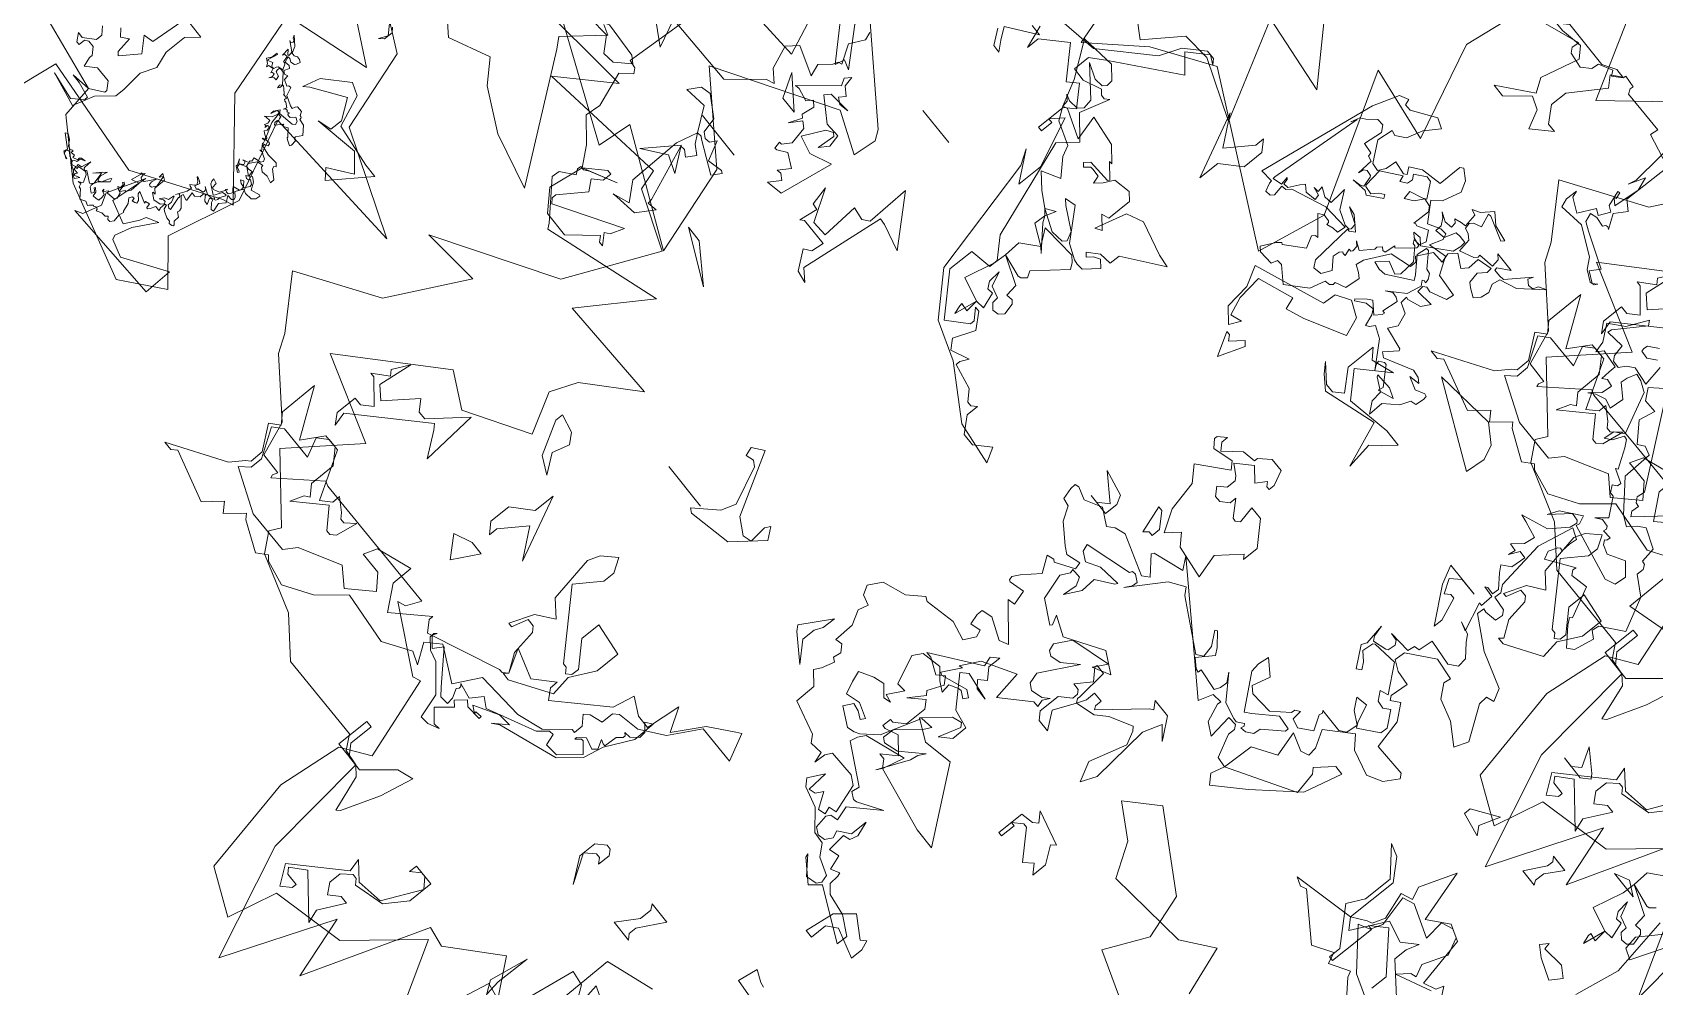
# Model space of a CAD drawing. Header units: metres. Extents: x -71 to 881, y -503 to 661.
# Drawn here: x 139.96 to 147.06, y -253.75 to -249.57 of the extents above; entities that cross this region are included whole.
import ezdxf

# ---------------------------------------------------------------- set-up
doc = ezdxf.new("R2010")
doc.units = ezdxf.units.M
doc.layers.add('ARBRE', color=100, linetype='Continuous', lineweight=13, true_color=0x00ff3f)

# ---------------------------------------------------------------- blocks, each defined once
blk = doc.blocks.new('WMF2', base_point=(0, 0.01))
at = {"color": 251, "lineweight": 0, "true_color": 0x636466}
for points in [[(92.4, -197.64), (98.49, -189.57), (98.99, -190.16), (98.92, -191.16), (99.46, -191.2), (99.98, -191.79), (99.88, -192.88), (107.36, -202.17)], [(111.91, -204.61), (112.96, -203.7), (114.06, -203.79), (114.16, -204.2), (114.12, -204.74), (112.93, -205.76)], [(124.97, -219.82), (134.84, -221.76), (134.73, -222.86), (140.59, -222.8), (140.98, -223.38), (140.96, -223.82), (142.59, -223.95), (142.62, -223.52), (143.7, -222.51), (144.2, -223.11), (145.93, -222.16), (146.02, -221.17), (147.09, -220.14), (149.19, -220.32), (149.69, -220.93), (149.6, -221.91), (157.24, -218.9), (158.3, -210.64), (152.62, -198.66), (162.76, -199.86), (152.65, -183.05), (154.26, -173.69), (175.85, -184.22), (183.13, -179.1), (188.97, -172.64), (192.5, -184.13)], [(217.5, -158.38), (210.72, -142.97), (221.5, -142.28)], [(222.26, -138.6), (222.84, -126.51), (221.75, -126.41), (221.24, -125.83), (222.46, -124.38), (220.76, -119.93), (220.93, -117.85), (217.92, -115.52), (216.01, -113.25), (211.75, -115.52), (215.09, -113.71), (215.69, -113.21), (216.23, -113.25), (216.29, -112.71), (215.78, -112.1), (217.44, -110.7), (217.53, -109.6), (213.13, -105.6), (212.64, -105.02), (197.13, -110.25), (202.88, -101.16), (188.84, -101.73), (195.03, -95.86), (196.4, -92.3), (193.55, -87.25), (201.48, -82.18), (206.17, -84.52), (217.5, -73.62), (205.76, -70.03), (212.07, -61.12), (204.08, -54.99), (204.77, -53.52), (202.84, -51.25), (195.1, -48.95), (190.12, -45.33), (178.29, -45.44), (176.89, -43.78), (174.7, -43.59), (173.01, -29.2), (166.39, -14.78), (160.89, -29.58), (158.19, -21.39), (152.68, -38.14), (149.95, -37.75), (143.85, -43.43), (139.57, -38.33)], [(81.55, -38.39), (70.38, -36.78), (69.61, -32.48), (62.22, -27.79), (49.27, -24.43), (44.16, -28.75), (49.49, -33.04), (47.38, -42.86), (52.22, -53.02), (31.88, -54.47), (45.91, -59.56), (49.4, -70.11), (59.14, -74.81)], [(40.14, -89.34), (24.4, -82.93), (24.01, -87.6), (8.81, -80.93), (12.69, -92.64), (23.58, -100.08), (8.83, -109.56), (3.27, -107.44), (3.01, -110.61), (3.9, -111.79), (16.57, -120.44)], [(177.29, -203.7), (165.65, -192.21), (176.34, -193.26), (169.52, -180.97), (177.55, -183.87), (181.35, -183.49), (184.59, -178.67), (192.69, -183.49)], [(192.69, -188.7), (207.51, -193.95), (205.44, -181.84), (216.23, -183.49), (218.11, -173.58)], [(220.92, -170.8), (219.49, -162.84), (220.49, -156.77)], [(237.13, -121.84), (221.43, -123.58), (227.53, -117.47), (210.08, -120.09), (209.21, -117.47), (201.41, -114.58), (204.04, -108.47), (206.64, -102.36), (221.47, -92.77), (213.62, -93.64), (218.84, -83.17), (228.67, -76.4), (223.08, -70.7), (221.59, -68.47), (214.46, -63.39), (212.7, -59.01), (209.83, -58.98), (210.04, -58.28), (209.88, -57.88), (205.22, -63.07), (204.55, -62.86), (196.2, -62.98), (185.71, -63.11), (186.56, -61.11), (187.58, -60.7), (178.92, -56.25), (177.9, -56.66), (174.32, -45.95), (177.81, -43.34), (178.67, -34.61), (175.87, -21.54), (169.72, -18.91), (168.26, -25.61), (158.55, -28.14), (151.66, -37.02), (141.23, -19.49), (142.97, -34.33)], [(135.13, -42.17), (135.3, -53.01), (129.01, -55.27)], [(96.74, -32.59), (81.64, -23.67), (81.04, -17.76), (78.09, -18.94), (77.45, -20.28), (75.41, -35.48), (59.11, -34.32), (48.77, -41.31), (47.36, -41.88), (58.37, -50.92), (61.87, -62.25), (50.47, -66), (62.16, -71.92)], [(52.54, -80.39), (46.99, -76.49), (41.75, -79.1), (39.13, -76.49), (33.51, -73.76), (26.05, -72.12), (37.25, -86.3), (38.33, -87.51), (34.61, -92.45), (35.99, -92.94)], [(34.69, -99.75), (29.28, -96.73), (30.97, -100.19), (21.09, -100.49), (17.67, -104.7), (16.66, -105.12), (18.28, -106.23), (19.48, -109.18), (18.41, -110.67), (14.49, -109.41), (15.1, -110.95), (13.93, -112.47), (13.73, -113.15), (13.23, -113.37), (14.72, -115.61), (13.76, -117.64), (14.16, -118.66)], [(80.62, -185.19), (89.7, -182.43), (90.01, -206.45)], [(131.8, -232.03), (142.53, -219.05), (147.98, -228.38)], [(57.77, -28.84), (58.63, -30.3), (56.93, -35.37), (57.37, -30.33), (54.22, -29.5), (53.25, -31.47), (53.04, -32.3), (51.55, -33.16), (53.17, -30.11), (53.78, -27.79), (53.47, -27.25), (51.12, -26.63), (45.81, -30.31), (45.66, -26.44), (59.37, -25.77), (58.42, -26.33), (57.77, -28.84), (57.77, -28.84)], [(169.87, -28.84), (169.25, -28.23), (167.56, -28.23), (167.56, -27.6), (168.66, -26.5), (170.48, -28.84), (164.64, -34.67), (165.12, -36.39), (162.8, -34.67), (159.28, -35.28), (156.97, -40.52), (158.19, -41.62), (158.8, -41.62), (159.88, -40.52), (159.88, -41.62), (156.97, -41.62), (156.97, -38.21), (158.8, -35.28), (162.8, -34.07), (163.41, -34.67), (164.03, -34.67), (165.12, -33.45), (165.12, -31.75), (164.03, -30.53), (162.8, -31.75), (161.71, -31.75), (163.41, -28.23), (162.8, -26.5), (168.04, -30.53), (169.87, -28.84), (169.87, -28.84)], [(57.77, -59.77), (57.34, -59.74), (56.99, -59.99), (56.55, -59.99), (56.22, -59.81), (56.35, -59.33), (56.48, -59.08), (57.01, -58.91), (57.45, -59.12), (57.71, -59.07), (57.42, -58.35), (56.8, -58.47), (56.47, -58.28), (56.73, -57.56), (56.31, -57.33), (55.87, -57.53), (55.75, -56.92), (54.93, -56.6), (54.8, -56.85), (54.47, -56.9), (54, -55.88), (52.71, -55.43), (52.29, -55.4), (52.19, -55.8), (52.04, -56.06), (51.25, -56.07), (50.96, -55.61), (50.83, -55.62), (50.67, -55.53), (50.58, -55.28), (49.76, -55.18), (48.77, -54.33), (49.22, -53.47), (49.17, -53.21), (48.84, -53.17), (48.7, -52.42), (48.83, -52.17), (49.57, -52.45), (49.82, -52.58), (49.78, -52.67), (50.67, -53.46), (51.2, -53.08), (51.37, -53.18), (51.41, -53.31), (52.03, -52.33), (52.28, -52.54), (52.29, -52.9), (52.25, -52.99), (52.13, -53.02), (52.29, -53.33), (52.38, -53.6), (52.8, -53.6), (52.54, -52.26), (51.6, -50.66), (51.34, -50.52), (51.27, -50.28), (50.74, -50.44), (50.57, -50.33), (50.48, -50.06), (50.84, -49.82), (50.98, -49.78), (50.89, -49.52), (49.55, -49.37), (48.16, -49.5), (47.78, -49.18), (48, -48.98), (47.85, -48.67), (46.68, -47.94), (46.65, -47.37), (47.56, -47.53), (48.39, -47.43), (48.9, -47.71), (48.98, -47.97), (49.76, -47.72), (50.3, -46.68), (50.19, -46.3), (49.75, -46.27), (49.22, -46.45), (49.02, -45.79), (48.86, -45.72), (48.68, -46.06), (48.07, -45.73), (47.44, -44.86), (46.32, -45.35), (46.14, -45.25), (46.23, -44.64), (46.6, -44.17), (47.56, -44.03), (48.1, -44.22), (48.58, -43.15), (48.01, -42.73), (47.85, -42.43), (48.07, -42.2), (48.76, -42.13), (48.17, -41.4), (48.71, -40.58), (48.32, -39.48), (48.7, -39.37), (49.37, -39.95), (49.47, -40.2), (49.63, -40.29), (49.94, -40.13), (49.49, -39.35), (50.01, -39.4), (50.51, -39.88), (50.54, -40.02), (50.86, -39.85), (50.83, -39.28), (51.31, -38.78), (51.84, -38.83), (51.55, -37.7), (51.59, -37.62), (52.39, -37.81), (52.44, -37.5), (51.18, -36.52), (51.08, -36.13), (51.12, -35.83), (50.51, -35.51), (50.45, -34.8), (50.07, -34.49), (50.03, -34.34), (50.2, -34.23), (50.61, -34.11), (50.82, -34.33), (51.37, -34.3), (52.2, -34.62), (52.47, -34.77), (52.63, -35.28), (52.87, -35.21), (52.86, -34.42), (52.76, -34.37), (52.7, -34.11), (53.34, -34.14), (53.62, -33.41), (53.77, -33.15), (53.9, -33.1), (53.97, -33.15), (54.13, -33.69), (54.66, -33.51), (54.57, -33.25), (56.09, -33.72), (56.03, -33.37), (55.31, -32.87), (55.2, -32.49), (55.39, -32.36), (55.77, -32.24), (55.88, -32.62), (56.15, -32.56), (56.36, -32.12), (55.85, -31.63), (55.46, -30.55), (55.3, -30.46), (55.43, -29.76), (55.24, -28.88), (55.5, -28.39), (55.87, -28.34), (56.16, -28.62), (56.42, -28.33), (56.99, -28.28), (57.65, -27.88), (57.72, -28.12), (58.03, -28.17), (58.25, -27.98), (58.41, -28.05), (58.73, -27.66), (58.86, -27.41), (59.43, -27.6), (60.1, -27.17), (61.07, -28.04), (61.37, -28.09), (61.58, -28.52), (61.97, -28.4), (61.62, -28.65), (61.49, -28.9), (62.03, -29.74), (62.37, -29.92), (63.43, -29.61), (63.34, -29.34), (63.61, -29.26), (63.52, -29), (62.86, -28.99), (63.01, -28.72), (62.94, -28.47), (62.26, -28.88), (62.57, -28.28), (62.89, -28.34), (63.48, -28.85), (64.34, -29.1), (64.6, -29.45), (65.11, -29.53), (65.65, -29.92), (65.93, -29.83), (66.02, -29.66), (65.89, -29.26), (65.11, -29.09), (65.26, -29.04), (66.15, -29.41), (66.02, -29.89), (67.84, -30.97), (67.51, -31.22), (66.81, -30.85), (66.26, -30.24), (65.89, -30.14), (65.56, -30.31), (65.43, -30.34), (65.4, -29.99), (64.88, -30.15), (64.76, -29.76), (64.15, -30.11), (64.22, -30.34), (64, -30.58), (63.48, -30.72), (64.02, -30.36), (64.06, -29.83), (64.32, -29.76), (64.47, -29.5), (64.37, -29.25), (64.12, -29.12), (63.68, -29.31), (63.59, -29.47), (63.68, -29.74), (63.15, -29.91), (62.91, -31.2), (62.89, -30.2), (62.83, -30.07), (62.59, -29.93), (62.37, -30.14), (60.91, -29.37), (60.7, -29.58), (60.56, -29.85), (60.92, -31.25), (60.95, -31.35), (61.49, -30.77), (61.62, -30.52), (60.95, -31.58), (60.73, -31.77), (60.58, -32.05), (60.79, -31.06), (60.63, -30.55), (60.45, -30.45), (60.1, -30.71), (59.75, -31.73), (59.62, -31.98), (59.42, -31.56), (60.41, -30.31), (60.57, -29.63), (60.56, -29.41), (60.48, -29.15), (59.78, -28.78), (59.61, -29.12), (59.81, -29.35), (60.09, -29.48), (59.99, -29.66), (59.52, -29.31), (59.36, -28.78), (58.88, -28.85), (58.48, -28.96), (58.53, -29.53), (58.63, -29.93), (59.11, -30.07), (59.2, -30.34), (58.98, -30.11), (58.66, -30.69), (58.5, -30.4), (57.42, -30.59), (57.23, -30.94), (57.5, -31.63), (57.97, -31.77), (58.34, -31.96), (58.03, -32.11), (58.06, -32.48), (58.09, -32.59), (58.37, -32.72), (58.26, -32.91), (58, -32.77), (57.77, -31.77), (57.68, -31.73), (57.33, -32.4), (57.28, -32.27), (56.9, -32.97), (56.98, -34.3), (57.97, -33.85), (57.74, -35.15), (57.85, -35.31), (57.61, -35.42), (57.47, -35.67), (57.52, -35.37), (57.39, -34.96), (57.14, -34.83), (56.74, -34.96), (56.01, -36.34), (56.16, -35.64), (56.04, -35.25), (55.87, -35.15), (55.61, -35.22), (55.28, -35.83), (55.72, -37.28), (56, -36.77), (56.07, -37.45), (55.3, -37.06), (55.27, -35.48), (54.61, -35.03), (54.96, -35), (55.02, -34.9), (54.16, -34.45), (53.24, -34.74), (53.05, -35.07), (52.92, -35.12), (53.11, -35.44), (53.43, -35.41), (53.84, -35.06), (53.53, -35.66), (53.04, -35.95), (52.98, -36.7), (52.93, -36.78), (52.55, -36.04), (52.54, -35.47), (52.19, -35.28), (51.91, -35.35), (52.44, -37.08), (52.39, -37.16), (52.45, -37.28), (52.71, -37.43), (52.87, -37.29), (53.01, -37.03), (52.38, -38.45), (52.36, -39.1), (52.67, -39.15), (52.85, -39.25), (52.39, -39.66), (52.26, -39.92), (52.49, -40.27), (53.02, -40.55), (52.98, -40.64), (52.41, -40.45), (52.16, -40.32), (52.31, -39.62), (51.9, -39.53), (51.76, -39.57), (51.81, -39.69), (51.02, -39.94), (51.02, -40.16), (51.11, -40.42), (51.46, -40.59), (50.47, -40.19), (49.85, -40.29), (49.72, -40.33), (49.57, -40.61), (49.49, -40.55), (49.46, -40.43), (49.28, -40.54), (49.15, -40.81), (49.22, -41.05), (48.9, -41.88), (48.95, -42.01), (49.46, -41.85), (49.82, -40.94), (49.95, -40.7), (51.24, -41.37), (51.43, -41.67), (51.53, -42.07), (50.86, -41.92), (50.77, -41.24), (50.48, -41.18), (49.74, -41.56), (49.46, -42.27), (49.5, -42.42), (49.41, -42.59), (49.24, -42.27), (48.89, -42.32), (48.63, -42.83), (49.09, -43.19), (49.12, -43.32), (49.21, -43.37), (48.38, -43.7), (48.25, -43.95), (48.36, -44.36), (48.89, -44.41), (49.31, -44.64), (48.96, -44.87), (48.46, -44.41), (48.27, -44.32), (47.88, -45.08), (47.97, -45.33), (48.55, -45.65), (48.68, -45.4), (48.96, -45.31), (49.3, -45.49), (49.06, -45.7), (50.1, -46.26), (50.9, -45.79), (50.93, -45.72), (50.82, -45.31), (50.42, -45.22), (50.17, -45.09), (50.28, -44.9), (51.03, -45.31), (51.03, -45.54), (51.44, -46.19), (51.18, -45.85), (51.02, -45.76), (50.63, -46.1), (50.58, -46.17), (50.67, -46.44), (50.83, -46.52), (51.09, -46.45), (50.35, -46.83), (50.42, -47.09), (50.26, -47.21), (50.42, -47.72), (49.49, -48.01), (49.31, -48.35), (49.49, -48.67), (50.03, -48.84), (50.3, -48.99), (50.77, -48.92), (50.44, -48.95), (51.22, -49.71), (51.11, -49.74), (51.31, -50.19), (51.71, -50.04), (51.65, -50.13), (51.4, -50.23), (51.47, -50.48), (52.03, -50.67), (52.29, -50.82), (52.12, -51.17), (52.29, -51.69), (52.54, -51.59), (52.57, -51.17), (52.63, -51.43), (52.9, -51.36), (52.76, -51.82), (52.87, -52.23), (53.49, -52.1), (53.75, -52.03), (53.04, -52.74), (52.85, -53.52), (52.92, -53.78), (53.01, -53.82), (53.28, -53.74), (53.5, -52.87), (53.5, -53.31), (53.09, -54.09), (52.87, -53.87), (52.85, -53.74), (50.74, -54.16), (50.47, -54.45), (50.6, -54.86), (51.14, -55.04), (51.55, -54.48), (51.91, -54.45), (52.09, -54.54), (52.03, -54.61), (52.09, -54.76), (52.39, -54.6), (52.42, -54.73), (52.51, -54.77), (52.77, -54.69), (52.92, -54.44), (52.77, -54.92), (53.44, -55.27), (53.59, -55.23), (53.84, -55.36), (53.75, -55.52), (53.79, -55.66), (54.35, -55.63), (54.31, -55.72), (54.95, -56.16), (55.21, -56.29), (55.34, -56.28), (55.36, -55.82), (55.49, -55.58), (55.61, -55.96), (55.42, -56.31), (56.6, -57.37), (57.04, -57.37), (57.3, -57.31), (57.27, -56.95), (57.18, -56.7), (56.58, -56.58), (56.42, -56.07), (56.77, -56.03), (57.04, -55.74), (57.17, -55.49), (57.04, -55.96), (57.15, -56.34), (57.42, -56.28), (57.5, -56.1), (57.66, -56.41), (57.75, -56.66), (58.41, -56.45), (58.45, -56.16), (58.7, -56.5), (59.31, -56.82), (58.99, -57.43), (58.98, -58.29), (58.79, -58.19), (59.04, -56.9), (58.99, -56.77), (58.39, -57.11), (58.15, -56.74), (57.97, -56.66), (57.71, -56.74), (57.66, -57.05), (57.53, -57.31), (56.88, -57.52), (57.28, -58.16), (57.46, -58.26), (57.59, -58.22), (57.82, -59.01), (58.22, -58.91), (58.37, -58.64), (58.47, -59.68), (57.96, -59.2), (57.81, -59.24), (57.85, -59.58), (57.93, -59.84), (59.21, -60.53), (58.92, -60.47), (58.77, -60.73), (58.88, -60.98), (59.17, -61.05), (59.42, -61.39), (58.22, -60.54), (57.77, -59.77), (57.77, -59.77)], [(70.82, -34.21), (69.59, -35.56), (69.59, -35.99), (71.7, -36.34), (72.94, -36.34), (70.38, -36.78), (68.72, -38.1), (68.72, -38.45), (69.59, -39.32), (71.7, -39.32), (72.94, -38.1), (73.38, -39.32), (73.38, -39.76), (74.16, -40.55), (75.04, -40.55), (75.48, -40.2), (75.48, -39.32), (75.92, -39.32), (76.72, -40.2), (75.92, -40.2), (74.6, -41.44), (74.6, -42.32), (75.48, -43.11)], [(73.81, -44.79), (72.94, -44), (72.05, -44.79), (71.7, -42.67), (71.26, -42.32), (69.59, -44.79), (71.26, -46.54), (69.94, -46.89), (69.59, -52), (66.59, -52), (67.83, -50.32), (67.83, -47.34), (67.04, -45.22), (67.83, -43.11), (67.48, -40.2), (67.48, -38.89), (69.16, -36.78), (69.94, -33.86), (74.6, -34.65), (70.82, -34.21), (70.82, -34.21)], [(138.22, -33.95), (142.72, -39.97), (141.89, -45.21), (141.95, -40.55), (141.61, -38.48)], [(138.27, -40.36), (137.04, -48.82), (135.07, -48.6), (131.68, -44.07)], [(118.12, -64.16), (123.08, -64.47), (122.69, -67.2), (121.11, -66.56), (120.42, -66.45)], [(174.7, -43.59), (178.13, -43.59), (178.13, -48.16), (177.26, -48.16), (177.26, -44.83), (176.02, -43.59), (173.91, -43.59), (170.9, -47.37), (168.8, -48.16), (169.68, -43.59), (171.36, -38.49), (171.81, -38.05), (173.47, -42.7), (174.7, -43.59), (174.7, -43.59)], [(220.57, -50.22), (221.79, -50.2), (214.78, -54.92), (213.59, -56.76), (213.1, -57.26), (213.13, -59.1), (215.47, -61.97), (214.27, -63.08), (215.5, -64.29), (215.56, -69.52), (211.34, -63.72), (209.67, -66.67), (207.37, -66.7), (203.77, -60.91), (202.56, -62.13), (202.58, -63.23), (200.85, -62.15), (200.24, -61.55), (199.64, -61.56), (198.56, -62.79), (199.01, -59.87), (199.61, -59.26), (200.21, -59.24), (202.55, -61.52), (206.05, -57.94), (205.47, -59.78), (204.85, -60.28), (206.1, -61.48), (206.14, -65.01), (207.85, -66.7), (209.07, -66.69), (210.27, -65.56), (209.03, -63.15), (213.66, -63.1), (214.86, -61.99), (212.51, -58.47), (212.49, -56.77), (213.57, -55.55), (207.7, -53.3), (201.85, -53.37), (200.78, -55.09), (195.57, -58.07), (193.11, -56.39), (190.24, -59.36), (192.08, -61.04), (195, -61.01), (194.41, -62.83), (189.81, -64.59), (189.77, -61.68), (187.3, -58.79), (183.33, -62.96), (183.33, -62.37), (182.1, -61.15), (172.77, -65.4), (172.29, -65.4), (171.68, -66.02), (173.43, -68.94), (169.39, -67.77), (166.98, -70.11), (166.96, -69.01), (165.85, -67.81), (160.08, -73.71), (159.5, -76.65), (157.18, -75.46), (155.35, -75.48), (154.92, -80.22), (153.06, -77.33), (150.8, -81.38), (147.91, -83.85), (147.29, -84.34), (145.55, -80.94), (150.8, -80.88), (153.05, -76.72), (155.95, -74.38), (158.86, -73.73), (159.47, -73.11), (159.44, -71.4), (161.14, -70.78), (161.73, -70.16), (160.64, -69.08), (160.62, -67.87), (161.11, -67.86), (163.5, -64.91), (166.9, -63.65), (173.36, -63.08), (175.14, -59.53), (179.8, -61.8), (181.48, -60.07), (179.75, -57.65), (181.46, -58.23), (184.95, -55.88), (192.02, -56.41), (194.9, -52.85), (198.42, -50.48), (201.82, -51.06), (202.43, -51.55), (203.66, -50.42), (207.69, -52.09), (208.3, -52.68), (210.1, -50.35), (211.21, -51.44), (213, -49.09), (219.97, -50.84), (220.57, -50.22), (220.57, -50.22)], [(40.86, -56.38), (43.16, -58.19), (49.01, -56.98), (47.19, -57.59), (47.19, -59.3), (49.01, -61.74), (53.04, -58.82), (53.65, -58.19), (53.04, -60.53), (50.1, -63.43), (48.41, -62.83), (46.7, -58.82), (40.86, -58.19), (39.03, -58.19), (42.55, -52.98), (43.78, -54.06), (40.86, -56.38), (40.86, -56.38)], [(156.89, -69.51), (157.43, -66.75), (159.56, -64.03), (167.3, -61.05), (168.14, -60.32), (166.54, -62.02), (168.32, -61.8), (171.36, -59.94), (170.42, -59.42), (170.47, -59.72), (169.59, -59.84), (169.56, -59.52), (171.59, -59.29), (172.31, -59.83), (173.34, -58.5), (172.64, -57.96), (174.22, -55.94), (172.57, -54.64), (171.71, -54.74), (173.12, -54.01), (174.29, -53.87), (175.3, -57.08), (178.61, -59.71), (180.18, -60.09), (181.49, -61.11), (181.56, -61.74), (181.3, -62.07), (181.53, -61.43), (180.22, -60.39), (179.42, -61.68), (175.68, -58.22), (174.72, -57.4), (173.53, -57.53), (173.65, -58.47), (174.34, -59.58), (174.13, -59.93), (174.18, -60.23), (174.45, -60.45), (172.34, -60.13), (171.33, -61.75), (169.98, -60.98), (163.78, -64.16), (162.73, -65.48), (162.11, -65.55), (161.63, -64.1), (159.84, -64.31), (157.76, -66.95), (159.09, -68.05), (159.4, -68.02), (159.94, -67.33), (159.98, -67.64), (159.15, -68.6), (157.6, -68.22), (157.12, -68.85), (157.81, -69.96), (157.22, -69.78), (156.92, -69.81), (156.81, -71.58), (156.27, -72.27), (156.3, -72.59), (156.65, -72.85), (155.79, -72.95), (154.94, -73.93), (155.05, -74.81), (156.1, -75.62), (155.22, -76.3), (155.18, -73.27), (156.89, -69.51), (156.89, -69.51)], [(136.37, -58.45), (136.37, -57.37), (135.76, -56.76), (138.68, -56.76), (136.98, -59.69), (136.98, -61.39), (137.47, -62), (134.54, -62), (136.37, -58.45), (136.37, -58.45)], [(147.98, -61.05), (146.87, -62.15), (146.26, -62.15), (145.66, -61.53), (145.66, -59.83), (146.26, -60.44), (146.87, -60.44), (147.98, -59.23), (145.66, -55.68), (147.98, -58.61), (147.98, -61.05), (147.98, -61.05)], [(171.68, -66.02), (173.31, -68.24), (173.88, -71.59), (174.47, -72.18), (175.5, -72.18), (176.09, -69.97), (176.66, -69.97), (175.5, -73.22), (173.31, -74.97), (175.5, -76.59), (176.66, -82.74), (176.09, -84.36), (174.47, -86.09), (173.31, -84.36), (173.31, -82.74), (175.5, -79.36), (168.32, -72.18), (167.74, -72.18), (167.15, -71.59), (166.58, -72.18), (166.58, -73.22), (169.36, -76), (169.36, -78.78), (164.96, -78.33), (164.96, -74.97), (166.58, -71.59), (166.11, -68.82), (171.09, -65.45), (172.15, -65.45), (171.68, -66.02), (171.68, -66.02)], [(52.42, -71.77), (51.91, -71.27), (51.91, -70.06), (52.42, -69.46), (51.91, -70.67), (53.02, -71.77)], [(187.57, -69.19), (189.89, -71.62), (187.57, -72.72), (185.74, -72.72), (187.57, -69.19), (187.57, -69.19)], [(211.1, -72.56), (210.01, -72.56), (208.8, -73.77), (211.73, -76.09), (212.35, -76.09), (210.51, -77.8), (211.1, -78.4), (210.01, -80.71), (210.51, -76.09), (208.8, -74.88), (205.88, -79.01), (204.66, -77.8), (203.56, -77.8), (200.04, -82.55), (199.42, -74.88), (201.73, -77.8), (202.34, -78.4), (210.51, -70.25), (210.01, -68.43), (211.1, -69.64), (211.1, -72.56), (211.1, -72.56)], [(86.12, -108.09), (88.43, -114.47), (92.34, -111.31), (103.35, -109.97), (106.1, -114.07), (110.61, -116.64), (106.84, -120.37), (96.77, -114.54), (94.84, -108.74), (97.41, -102.93), (91.6, -101)], [(122.21, -79.14), (120.38, -81.45), (117.46, -79.74), (116.86, -80.36), (116.37, -79.14), (116.37, -77.44), (120.38, -78.53), (121.59, -77.44), (121.59, -75.13), (122.69, -75.13), (122.21, -79.14), (122.21, -79.14)], [(184.65, -79.77), (186.95, -76.25), (186.95, -75.04), (188.18, -76.25), (188.18, -79.17), (185.74, -81.48), (185.74, -84.42), (181.72, -76.25), (184.65, -79.77), (184.65, -79.77)], [(108.09, -203.61), (109.95, -201.54), (108.82, -200.21), (107.05, -200.28), (107.47, -198.09), (105.17, -195.92), (104.39, -196.59), (103.18, -196.28), (102.97, -192.24), (99.24, -188.97), (97.85, -188.34), (97.03, -189.52), (96.18, -190.24), (93.53, -189.23), (93.18, -187.24), (92.71, -187.16), (92.29, -186.66), (92.32, -185.67), (89.73, -184.22), (87.53, -180.05), (90.18, -177.78), (90.31, -176.8), (89.34, -176.22), (89.8, -173.49), (90.58, -172.83), (92.72, -174.77), (93.38, -175.55), (93.1, -175.8), (95.08, -179.67), (97.34, -179.08), (97.82, -179.64), (97.78, -180.15), (101.14, -177.68), (101.63, -178.7), (101.22, -179.9), (100.95, -180.15), (100.54, -180.1), (100.64, -181.36), (100.55, -182.4), (102.01, -182.98), (102.92, -178.07), (101.94, -171.52), (101.24, -170.69), (101.31, -169.75), (99.34, -169.6), (98.87, -169.05), (98.94, -168.01), (100.49, -167.68), (101, -167.72), (101.03, -166.73), (96.75, -164.41), (91.89, -162.99), (91.03, -161.43), (92.05, -161.03), (91.94, -159.79), (89, -155.76), (89.67, -153.85), (92.49, -155.57), (95.44, -156.33), (96.81, -157.94), (96.68, -158.92), (99.66, -159.16), (102.89, -156.4), (103, -154.96), (101.56, -154.29), (99.54, -154.17), (99.73, -151.7), (99.31, -151.21), (98.26, -152.1), (96.65, -150.2), (95.72, -146.4), (91.23, -146.56), (90.77, -146.01), (91.89, -144.08), (93.76, -142.97), (97.21, -143.77), (98.75, -145.15), (101.81, -142.17), (100.48, -140.04), (100.32, -138.84), (101.34, -138.36), (103.76, -139.06), (102.79, -135.77), (105.69, -133.77), (105.82, -129.54), (107.25, -129.65), (108.74, -132.52), (108.73, -133.49), (109.15, -133.99), (110.39, -133.89), (109.93, -130.65), (111.62, -131.51), (112.63, -133.81), (112.58, -134.33), (113.9, -134.17), (114.51, -132.19), (129.81, -142.39), (128.59, -140.94), (132.57, -139.47), (132.73, -139.13), (130.53, -137.19), (131.32, -136.44), (136.79, -138.11), (138.2, -137.61), (139, -136.87), (141.22, -138.01), (143.41, -136.76), (145.13, -137.25), (145.63, -137.09), (145.6, -136.33), (145.13, -134.84), (144.07, -134.71), (142.97, -132.98), (140.36, -131.23), (139.36, -130.72), (137.49, -131.32), (137.22, -130.44), (139.58, -128.86), (139.92, -129.04), (140.84, -128.69), (139.42, -126.79), (141.03, -124.5), (141.52, -123.53), (141.36, -123.04), (141.12, -122.91), (139.13, -123.53), (138.58, -121.59), (139.52, -121.34), (135.03, -117.8), (136.15, -117.21), (139.1, -118.34), (140.49, -117.9), (140.5, -117.08), (140.06, -115.71), (138.68, -116.15), (138.33, -115.23), (139.13, -113.66), (141.69, -114.16), (145.74, -113.14), (146.33, -113.43), (148.12, -111.55), (151.13, -110.32), (152.08, -108.49), (151.44, -107.36), (150.04, -107.03), (150.34, -105.65), (149.29, -103.85), (149.18, -101.08), (148.29, -101.35), (147.47, -100.54), (147.61, -99.46), (147.03, -99.16), (147.51, -97.44), (147.99, -96.52), (146.26, -95.22), (146.17, -92.39), (141.64, -91.28), (140.84, -90.46), (139.13, -90.72), (138.69, -89.34), (138.63, -90.88), (138.17, -91.79), (134.57, -91.91), (133.35, -91.28), (132.09, -87.5), (133.07, -87.18), (132.73, -86.26), (133.71, -85.95), (135.09, -87.89), (135.6, -86.91), (136.47, -86.63), (136.66, -89.45), (137.77, -87.31), (136.97, -86.47), (134.21, -85.79), (131.7, -83.77), (130.11, -83.69), (128.85, -82.3), (126.54, -81.5), (126.24, -80.52), (126.57, -79.87), (128, -79.47), (130.14, -81.38), (129.97, -80.9), (127.04, -78.97), (125.91, -80.36), (118.92, -77.16), (118.88, -78.69), (121.4, -80.01), (124.34, -80.36), (125.43, -81.26), (125.58, -82.58), (125.74, -83.07), (126.83, -82.4), (127.49, -84.3), (128.86, -83.86), (129.13, -86.37), (128.24, -86.66), (128, -87.76), (128.66, -89.67), (128.66, -87.28), (130.11, -86.07), (129.76, -85.15), (130.27, -84.17), (131.22, -83.92), (132.14, -84.39), (132.47, -86.12), (132.16, -86.71), (131.17, -87.01), (131.77, -88.88), (128.43, -92.34), (131.45, -90.3), (131.93, -90.21), (132.84, -90.68), (132.69, -91.75), (138.01, -94.49), (137.8, -95.54), (137.29, -96.51), (132.41, -98.35), (132.02, -98.48), (132.65, -95.66), (133.11, -94.75), (131.35, -98.96), (131.2, -100.04), (130.7, -101), (133.23, -98.36), (135.1, -97.76), (135.74, -98.1), (135.68, -99.63), (133.33, -102.77), (132.87, -103.68), (134.56, -103.4), (136.24, -97.94), (137.95, -96.02), (138.58, -95.62), (139.55, -95.29), (142.04, -96.56), (141.41, -97.82), (140.33, -97.67), (139.33, -97.16), (139.01, -97.82), (141.07, -98.46), (142.94, -97.86), (143.7, -99.41), (144.2, -100.81), (142.43, -101.88), (141.01, -102.38), (139.61, -101.25), (138.63, -101.56), (139.77, -101.73), (138.66, -103.88), (139.89, -103.76), (141.57, -107.36), (140.9, -108.66), (138.27, -109.27), (136.88, -108.14), (135.58, -107.47), (135.77, -108.71), (134.62, -109.36), (134.22, -109.47), (133.26, -108.98), (132.92, -109.62), (133.89, -110.13), (137.3, -108.77), (137.63, -108.93), (136.36, -111.4), (136.84, -111.24), (135.54, -113.78), (131.42, -116.34), (130.72, -112.44), (127.35, -115.8), (126.6, -115.82), (126.85, -116.77), (126.37, -117.68), (127.17, -116.93), (128.65, -116.47), (129.55, -116.93), (129.96, -118.38), (127.38, -123.37), (129.16, -121.51), (130.54, -121.07), (131.19, -121.4), (131.54, -122.32), (130.4, -124.53), (125.18, -126.19), (126.16, -124.31), (123.96, -125.55), (126.75, -127), (131.48, -123.86), (134.15, -124.91), (133.52, -123.75), (133.68, -123.43), (136.79, -125.04), (137.86, -128.38), (137.23, -129.62), (137.38, -130.11), (136.11, -130.19), (135.51, -129.14), (135.65, -127.24), (134.56, -129.39), (134.72, -131.45), (132.62, -133.14), (132.44, -133.48), (135.45, -133.06), (137.16, -131.97), (138.4, -132.6), (138.75, -133.52), (132.62, -135.52), (132.46, -135.87), (131.99, -135.96), (131.01, -135.45), (131.05, -134.73), (131.55, -133.76), (128.65, -138.59), (126.7, -139.98), (125.97, -139.17), (125.32, -138.84), (119.23, -135.58), (118.45, -136.25), (118.79, -137.79), (120.16, -139.39), (119.88, -139.63), (118.23, -138.25), (117.58, -137.48), (118.99, -135.3), (117.81, -134.49), (117.3, -134.44), (117.31, -134.91), (114.32, -134.66), (114, -135.42), (113.97, -136.41), (114.88, -137.47), (112.09, -134.75), (109.9, -134.31), (109.39, -134.27), (108.55, -134.98), (108.32, -134.71), (108.41, -134.24), (107.65, -134.4), (106.82, -135.1), (106.74, -136.05), (104.54, -138.4), (104.55, -138.87), (106.51, -139.03), (108.95, -136.47), (109.72, -135.82), (113.14, -139.82), (113.34, -141.07), (113.17, -142.56), (111.11, -141.15), (111.72, -138.72), (110.83, -138.12), (107.79, -138.4), (105.92, -140.47), (105.88, -141), (105.33, -141.47), (105.18, -140.15), (103.95, -139.86), (102.35, -141.23), (103.5, -143.03), (103.41, -143.5), (103.65, -143.77), (100.39, -143.77), (99.59, -144.43), (99.47, -145.98), (101.18, -146.84), (102.3, -148.17), (100.78, -148.52), (99.7, -146.26), (99.24, -145.7), (96.84, -147.73), (96.81, -148.71), (98.38, -150.55), (99.16, -149.88), (100.2, -149.96), (101.09, -151.02), (100.03, -151.47), (102.77, -154.68), (106.07, -154.17), (106.29, -153.98), (106.42, -152.45), (105.24, -151.63), (104.58, -150.84), (105.14, -150.36), (107.17, -152.77), (106.84, -153.51), (107.36, -156.24), (106.96, -154.77), (106.52, -154.26), (104.73, -154.84), (104.51, -155.03), (104.42, -156.07), (104.84, -156.57), (105.88, -156.64), (102.86, -156.92), (102.73, -157.89), (102.04, -158.1), (101.88, -160.07), (98.36, -159.78), (97.31, -160.68), (97.47, -161.98), (99.06, -163.31), (99.78, -164.14), (101.47, -164.52), (100.3, -164.17), (101.94, -167.79), (101.51, -167.75), (101.59, -169.52), (103.08, -169.59), (102.8, -169.82), (101.82, -169.79), (101.75, -170.73), (103.34, -172.15), (104, -172.92), (102.95, -173.82), (102.84, -175.84), (103.82, -175.87), (104.45, -174.47), (104.32, -175.45), (105.36, -175.53), (104.26, -176.94), (104.08, -178.42), (106.33, -178.82), (107.3, -178.94), (103.92, -180.38), (102.29, -182.75), (102.16, -183.73), (102.39, -184), (103.43, -184.08), (105.34, -181.48), (104.76, -182.94), (102.36, -184.98), (101.88, -183.96), (101.97, -183.49), (94.36, -182.12), (93.06, -182.73), (92.94, -184.28), (94.55, -185.59), (96.67, -184.27), (97.88, -184.67), (98.3, -185.17), (98.08, -185.36), (98.04, -185.87), (99.3, -185.77), (99.21, -186.22), (99.44, -186.5), (100.48, -186.59), (101.25, -185.92), (100.16, -187.33), (101.95, -189.45), (102.48, -189.49), (103.14, -190.28), (102.64, -190.71), (102.6, -191.22), (104.51, -191.89), (104.23, -192.12), (105.81, -194.43), (106.51, -195.26), (106.98, -195.35), (107.6, -193.84), (108.41, -193.19), (108.29, -194.62), (107.17, -195.57), (109.76, -200.75), (111.21, -201.34), (112.19, -201.47), (112.55, -200.2), (112.63, -199.28), (110.76, -198.09), (110.9, -196.12), (112.13, -196.43), (113.42, -195.8), (114.19, -195.14), (113.09, -196.56), (112.98, -198.01), (113.96, -198.14), (114.51, -197.67), (114.61, -198.91), (114.58, -199.9), (117.07, -200.09), (117.61, -199.16), (118.02, -200.63), (119.62, -202.52), (117.74, -204.14), (116.53, -207), (116.04, -206.45), (118.58, -202.45), (118.63, -201.93), (116.12, -202.24), (115.77, -200.72), (115.3, -200.17), (114.31, -200.14), (113.77, -201.07), (112.93, -201.79), (110.47, -201.58), (110.98, -204.31)], [(18.5, -90.74), (17.84, -93.61), (20.02, -96.45), (22.98, -96.02), (22.05, -97.63), (20.72, -98), (17.93, -96.37), (17.41, -94.37), (16.65, -93.94), (15.97, -94.11), (15.49, -94.96), (14.21, -92.52), (12.21, -93.06), (11.86, -92.86), (12.6, -91.6), (16.89, -93.51), (17.23, -93.72), (17.84, -93.61), (16.91, -92.52), (15.64, -91.79), (16.37, -90.52), (17.22, -91.02), (17.83, -90.91), (14.87, -83.79), (14.78, -83.17), (13.49, -83.45), (14.87, -81.07), (17.86, -80.56), (18.47, -80.47), (16.28, -81.33), (18.28, -83.52), (18.5, -90.74), (18.5, -90.74)], [(193.06, -90.68), (193.06, -91.77), (190.63, -91.29), (189.54, -90.08), (190.15, -87.76), (188.32, -85.45), (190.63, -86.53), (193.06, -90.68), (193.06, -90.68)], [(30.71, -93.26), (29.79, -92.67), (31.51, -90.88), (33.12, -90.61), (34.74, -92.37), (37.69, -92.07), (35.5, -93.43), (30.71, -93.26), (30.71, -93.26)], [(132.71, -95.54), (133.58, -96.42), (134.37, -96.42), (132.71, -98.1), (134.81, -99.76), (136.47, -98.97), (136.93, -98.97), (136.93, -100.2), (136.47, -100.2), (135.25, -101.44), (135.25, -104.42), (136.12, -105.31), (137.8, -103.54), (136.47, -105.66), (136.93, -106.1), (136.12, -108.22), (136.93, -109.09), (137.8, -108.22), (139.92, -109.09), (140.71, -109.09), (134.81, -113.75), (135.25, -114.99), (134.37, -115.87), (134.37, -114.12), (133.14, -112.88), (134.02, -111.98), (133.14, -111.2), (131.46, -111.2), (135.25, -111.63), (136.12, -110.76), (132.71, -107.41), (130.14, -106.98), (130.14, -104.87), (131.46, -103.54), (130.59, -106.54), (131.03, -106.98), (132.27, -106.54), (134.81, -103.19), (131.92, -101.88), (128.03, -102.76), (120.98, -94.11), (123.89, -94.11), (132.71, -95.54), (132.71, -95.54)], [(12.72, -95.5), (19.16, -95.5), (12.72, -95.5), (12.72, -95.5)], [(151.83, -99.7), (151.83, -97.88), (149.53, -95.56), (153.05, -97.88), (153.66, -98.49), (151.35, -102.62), (151.35, -100.8), (151.83, -99.7), (151.83, -99.7)], [(173.74, -97.12), (171.08, -99.94), (170.47, -101.94), (172.73, -106.71), (173.49, -107.11), (174.53, -106.76), (174.92, -107.91), (173.5, -109.02), (168.96, -101.3), (166.77, -100.11), (165.62, -100.49), (165.9, -102.84), (165.52, -103.6), (164.39, -102.19), (167.39, -98.11), (173.12, -96.81), (173.74, -97.12), (173.74, -97.12)], [(173.09, -98.24), (179.55, -98.24), (173.09, -98.24), (173.09, -98.24)], [(111.88, -106.14), (110.25, -104.06), (110.25, -101.98), (111.34, -103.08), (112.32, -101.98), (115.5, -105.17), (116.06, -105.17), (117.15, -104.06), (116.61, -104.06), (116.61, -101.98), (117.15, -101.98), (117.15, -105.71), (115.5, -106.14), (114.95, -106.7), (116.06, -107.79), (111.34, -106.7), (111.88, -106.14), (111.88, -106.14)], [(216.62, -108.51), (216.01, -113.25), (213.7, -115.58), (213.1, -115.58), (213.1, -114.35), (214.19, -113.25), (213.1, -112.03), (215.41, -108.51), (215.41, -107.9), (214.8, -107.41), (206.64, -112.66), (207.25, -110.82), (207.86, -110.33), (206.64, -109.11), (207.25, -109.11), (207.86, -109.72), (210.77, -106.2), (214.19, -106.2), (216.62, -108.51), (216.62, -108.51)], [(115.75, -121.61), (116.64, -123.29), (117.08, -123.72), (119.97, -122.05), (121.3, -120.73), (123.86, -119.93), (125.08, -116.95), (123.4, -114.83), (125.08, -114.83), (125.96, -115.71), (125.96, -118.61), (124.64, -119.93), (124.64, -120.73), (125.08, -121.17), (125.96, -121.17), (124.64, -123.29), (125.96, -124.6), (125.96, -124.95), (124.64, -124.95), (124.21, -120.73), (124.21, -120.38), (123.86, -119.93), (123.4, -121.17), (123.4, -122.5), (122.09, -122.5), (122.09, -121.61), (121.74, -121.17), (117.52, -126.7), (117.08, -127.05), (117.87, -127.93), (115.4, -127.93), (113.63, -125.83), (113.28, -125.39), (114.96, -126.7), (115.75, -124.16), (114.96, -116.16), (115.75, -114.04), (117.08, -116.51), (115.75, -121.61), (115.75, -121.61)], [(194.63, -115.87), (201.7, -119.08), (199.51, -119.1), (194.63, -115.87), (194.63, -115.87)], [(88.02, -127.64), (89.18, -128.05), (81.01, -130.16), (79.28, -131.51), (78.66, -131.81), (78.08, -133.54), (79.32, -137.06), (77.83, -137.7), (78.59, -139.25), (76.91, -144.21), (74.85, -137.35), (72.31, -139.57), (70.12, -138.82), (68.65, -132.15), (67.1, -132.91), (66.75, -133.95), (65.48, -132.37)], [(67.29, -132.34), (71.77, -130.12), (70.62, -131.65), (69.87, -131.93), (70.65, -133.46), (69.51, -136.82), (70.57, -138.98), (71.73, -139.36), (73.23, -138.72), (72.87, -136.03), (77.25, -137.51), (78.75, -136.87), (77.7, -132.76), (78.24, -131.16), (79.66, -130.35), (74.87, -126.28), (69.33, -124.41)], [(71.99, -122.24), (75.25, -125.13), (75.62, -125.9), (78.11, -124.29), (78.79, -125.68), (81.26, -124.08), (87.26, -128.05), (88.02, -127.64), (88.02, -127.64)], [(208.1, -122), (210.46, -122.83), (213.34, -120.5), (210.43, -124.86), (208.1, -122), (208.1, -122)], [(81.01, -137.11), (81.01, -130.16), (79.79, -128.95), (77.48, -133.7), (74.56, -133.08), (72.85, -134.78), (73.33, -133.08), (73.33, -131.26), (69.33, -128.34)], [(72.24, -126.63), (72.24, -128.95), (76.88, -133.08), (78.71, -131.26), (78.09, -131.26), (78.09, -124.92), (78.71, -124.92), (78.71, -126.63), (82.71, -130.78), (81.61, -133.08), (81.61, -137.11), (85.03, -140.02), (83.32, -139.54), (81.01, -137.11), (81.01, -137.11)], [(105.82, -129.54), (97.54, -134.76), (98.14, -137.7), (98.75, -138.3), (97.05, -140.62), (95.83, -140.62), (97.05, -135.38), (101.69, -130.15), (105.21, -126.6), (106.3, -127.7), (105.82, -129.54), (105.82, -129.54)], [(190.5, -128.76), (189.64, -129.45), (189.46, -131.17), (193.19, -131.13), (193.65, -130.73), (193.32, -133.22), (194.17, -133.3), (194.78, -135.8), (192.24, -131.89), (190.15, -132.02), (190.49, -137.07), (188.78, -136.9), (187.93, -137.58), (188.18, -143.5), (182.86, -137.92), (186.5, -138.74), (187.36, -138.82), (188.57, -127.35), (187.03, -126.24), (188.66, -126.48), (190.5, -128.76), (190.5, -128.76)], [(167.53, -134.78), (172.77, -136.49), (177.52, -141.23), (181.55, -156.93), (182.76, -158.76), (179.84, -155.24), (179.84, -158.76), (182.76, -165.09), (183.97, -163.4), (183.36, -163.4), (183.36, -161.69), (183.97, -161.69), (183.97, -165.71), (182.76, -166.93), (185.07, -169.24), (186.28, -168.03), (189.83, -171.55), (192.73, -168.64), (192.73, -166.93), (193.83, -169.85)], [(193.83, -172.16), (187.38, -173.37), (181.55, -179.23), (180.45, -182.15), (178.13, -184.47), (176.91, -184.47), (176.31, -183.86), (177.52, -184.47), (179.84, -182.15), (177.52, -180.32), (185.07, -173.85), (186.89, -172.16), (186.89, -169.85), (185.07, -169.85), (182.76, -170.95), (182.15, -170.45), (181.55, -170.45), (181.05, -170.95), (182.15, -166.93), (179.21, -164.61), (181.05, -162.17), (176.31, -149.38), (174, -147.07), (174, -145.86), (176.91, -145.25), (176.91, -141.71), (172.29, -137.1), (169.85, -139.41), (169.85, -140.01), (171.07, -141.23), (170.45, -141.23), (168.76, -139.41), (169.85, -136.49), (168.76, -135.38), (166.44, -136.49), (166.93, -135.38), (166.93, -134.78), (163.52, -134.17), (162.29, -132.95), (161.69, -132.95), (161.08, -133.55), (161.08, -131.86), (159.38, -130.03), (157.67, -130.03), (155.85, -131.86), (154.74, -130.03), (160.6, -130.65), (167.53, -134.78), (167.53, -134.78)], [(198.96, -132.02), (199.76, -132.54), (200.36, -132.4), (199.38, -133.95), (201.26, -134.85), (202.39, -133.98), (202.72, -133.9), (202.93, -134.84), (202.59, -134.91), (201.88, -136.06), (202.37, -138.31), (203.19, -138.84), (204.17, -137.22), (203.51, -139.04), (203.93, -139.29), (203.69, -141.03), (204.43, -141.55), (204.96, -140.74), (206.69, -141.04), (207.29, -140.91), (203.63, -145.45), (204.17, -146.3), (203.66, -147.12), (203.34, -145.79), (202.2, -145.06), (202.72, -144.26), (201.92, -143.8), (200.66, -144.08), (203.6, -143.77), (204.12, -142.96), (200.96, -141), (198.96, -141.1), (198.59, -139.51), (199.36, -138.28), (199.2, -140.69), (199.61, -140.96), (200.47, -140.41), (201.83, -137.47), (199.42, -136.95), (196.65, -138.27), (197.74, -130.97), (199.93, -130.47), (198.96, -132.02), (198.96, -132.02)], [(140.36, -139.63), (140.36, -137.8), (143.28, -137.8), (142.18, -137.8), (140.97, -139.01), (144.49, -141.33), (140.97, -140.72), (140.36, -139.63), (140.36, -139.63)], [(172.09, -138.69), (172.45, -139.76), (172.53, -140.18), (171.42, -140.08), (171.62, -141.79), (170.39, -141.96), (171.14, -144.02), (171.94, -143.9), (172.54, -144.66), (172.74, -146.37), (171.85, -144.55), (170.26, -144.14), (170.19, -143.29), (169.43, -142.72), (168.61, -142.9), (168.09, -143.61), (168.48, -145.07), (168.92, -145.41), (169.79, -145.28), (170.04, -146.94), (173.91, -148.36), (170.8, -147.91), (170.41, -148.01), (169.9, -148.71), (170.41, -149.48), (167.33, -153.6), (167.88, -154.33), (168.63, -154.89), (173.09, -154.46), (173.45, -154.42), (171.93, -152.49), (171.21, -151.97), (174.13, -154.55), (174.64, -155.32), (175.4, -155.88), (172.47, -154.78), (170.8, -155.02), (170.42, -155.53), (171.04, -156.68), (174.04, -158.22), (174.74, -158.74), (173.33, -159.18), (169.98, -155.59), (167.94, -154.77), (167.31, -154.68), (166.44, -154.8), (165.01, -156.7), (165.95, -157.41), (166.73, -156.9), (167.3, -156.16), (167.79, -156.52), (166.47, -157.79), (164.8, -158.03), (164.79, -159.51), (159.94, -163.43), (161.71, -163.57), (166.28, -164.6), (168.39, -163.57), (169.49, -159.28), (168.67, -159.85), (170.32, -161.09), (169.36, -161.46), (169.4, -164.84), (170.39, -165.59), (172.66, -165.09), (173.31, -163.69), (174.06, -162.7), (174.38, -163.72), (175.5, -163.78), (175.85, -163.73), (176.42, -162.98), (176.92, -163.36), (176.35, -164.1), (173.23, -164.33), (173.04, -164.58), (174.93, -166.01), (174.5, -166.07), (176.45, -167.55), (180.59, -167.98), (179.68, -164.7), (183.52, -166.03), (184.12, -165.76), (184.28, -166.58), (184.98, -167.12), (184.09, -166.85), (182.78, -167.03), (182.25, -167.74), (182.48, -169.01), (186.32, -171.88), (184.25, -171.11), (183.02, -171.28), (182.66, -171.8), (182.73, -172.63), (184.43, -173.9), (189.08, -173.24), (185.87, -169.02), (184.12, -165.76), (182.95, -164.22), (179.83, -163.17), (179.13, -161.78), (177.11, -159.84), (179.39, -158.51), (177.45, -157.05), (175.4, -155.88), (174.19, -156.77), (174.64, -155.32), (174.73, -153.72), (171.93, -152.49), (174.04, -150.58), (173.91, -148.36), (173.97, -146.62), (174.86, -142.5), (171.62, -141.79), (172.09, -138.69), (172.09, -138.69)], [(208.87, -141.57), (204.74, -138.66), (207.06, -138.66), (208.87, -141.57), (208.87, -141.57)], [(134.49, -141.88), (134.49, -140.66), (135.1, -140.66), (135.58, -140.05), (136.81, -143.6), (136.19, -143.6), (134.49, -141.88), (134.49, -141.88)], [(132.52, -143.85), (133.8, -142.07), (135.57, -144.77), (136.49, -148.75), (138.25, -150.51), (134.73, -153.67), (135.57, -154.51), (138.25, -153.67), (139.17, -154.51), (139.17, -154.97), (138.25, -155.89), (138.25, -154.97), (137.42, -154.14), (135.57, -156.36), (133.8, -156.73), (133.8, -157.19), (132.52, -158.58), (130.73, -158.58), (129.81, -156.73), (129.81, -155.89), (130.27, -155.89), (130.73, -156.36), (131.57, -154.97), (133.35, -156.36), (135.2, -154.51), (133.8, -153.67), (133.35, -153.21), (133.35, -151.92), (134.27, -150.97), (133.35, -150.05), (132.52, -150.05), (131.57, -150.97), (131.57, -151.92), (129.81, -150.05), (129.35, -150.05), (128.88, -150.51), (129.35, -152.75), (127.59, -152.75), (124.91, -150.05), (124.91, -147.83), (125.36, -148.29), (127.59, -145.23), (126.66, -142.07), (131.11, -142.53), (132.52, -143.85), (132.52, -143.85)], [(59.05, -144.81), (61.87, -145.83), (63.32, -146.72), (62.67, -147.76), (62.48, -146.91), (59.55, -147.25), (58.09, -146.36), (59.05, -144.81), (59.05, -144.81)], [(208.96, -155.15), (209.4, -154.92), (209.63, -154.33), (208.3, -153.97), (208.67, -151.63), (204.64, -147.41), (205.96, -147.79), (206.24, -146.5), (211.37, -151.69), (210.33, -152.81), (209.63, -155.34), (210.96, -156.71), (210.11, -157.18), (208.96, -155.15), (208.96, -155.15)], [(82.25, -150.59), (79.04, -152.94), (79.92, -150.11), (79.04, -149.13), (82.25, -149.63), (82.25, -150.59), (82.25, -150.59)], [(59.93, -151.15), (60.32, -152.23), (60.38, -152.67), (59.29, -152.55), (59.49, -154.26), (58.26, -154.43), (58.99, -156.48), (59.78, -156.36), (60.39, -157.12), (60.6, -158.84), (59.69, -157), (58.12, -156.61), (58.04, -155.76), (57.3, -155.21), (56.47, -155.37), (55.94, -156.07), (56.34, -157.53), (56.79, -157.86), (57.66, -157.75), (57.9, -159.41), (61.78, -160.83), (58.66, -160.38), (58.28, -160.48), (57.75, -161.18)], [(59.77, -164.96), (61.9, -163.05), (61.78, -160.83), (61.83, -159.09), (62.73, -154.97), (59.49, -154.26), (59.93, -151.15), (59.93, -151.15)], [(70.48, -153.72), (70.48, -154.59), (70.98, -155.09), (68.65, -155.09), (70, -152.75), (70, -151.4), (69.61, -150.88), (71.95, -150.88), (70.48, -153.72), (70.48, -153.72)], [(189.52, -151.57), (194.75, -151.57), (189.52, -151.57), (189.52, -151.57)], [(56.45, -156.83), (51.18, -165.09), (52.99, -167.49), (53.79, -167.78), (53.24, -170.6), (52.14, -171.11), (51.01, -165.85), (52.98, -159.15), (54.67, -154.45), (56.12, -154.97), (56.45, -156.83), (56.45, -156.83)], [(62.6, -160.74), (60.66, -159.76), (64.44, -159.76), (62.6, -160.74), (62.6, -160.74)], [(105.63, -167.93), (106.73, -166.71), (105.63, -165.01), (105.03, -165.6), (104.42, -165.6), (103.21, -162.7), (103.21, -161.47), (106.73, -165.6), (107.95, -167.93), (103.21, -167.93), (105.63, -167.93), (105.63, -167.93)], [(147.09, -161.3), (148.81, -164.22), (148.31, -164.22), (147.7, -163.6), (146.47, -165.31), (145.88, -164.82), (147.09, -161.3), (147.09, -161.3)], [(194.53, -169.09), (193.04, -169.09), (196.63, -166.25), (195.57, -164.83), (194.53, -163.71), (195.57, -163.71), (197, -165.5)], [(78.47, -163.95), (77.51, -164.92), (78.97, -167.27), (76.15, -165.41), (75.64, -164.92), (76.63, -163.95), (79.84, -163.95), (78.47, -163.95), (78.47, -163.95)], [(135.09, -169.28), (136.91, -170.51), (138.01, -171.61), (135.68, -169.9), (134.47, -169.9), (133.38, -170.99), (135.68, -173.42), (135.68, -177.45), (134.47, -176.35), (131.54, -177.45), (135.09, -173.91), (132.16, -170.99), (126.32, -172.2), (124, -172.2), (125.23, -170.51), (126.32, -169.28), (125.71, -165.75), (128.13, -171.61), (135.09, -169.28), (135.09, -169.28)], [(138.94, -175.74), (144.01, -172.85), (146.39, -171.88), (146.93, -173.42), (151.56, -171.55), (151.13, -168.2), (150.13, -165.91), (148.68, -166.49), (149.35, -164.92), (151.24, -166.38), (151.67, -169.75), (153.13, -172.22), (143.98, -176.02), (143.88, -177.83), (142.05, -179.02), (139.92, -178.12), (138.94, -175.74), (138.94, -175.74)], [(96.52, -167.41), (97.97, -169.37), (98.48, -172.36), (98.99, -172.89), (99.94, -172.89), (100.46, -170.92), (100.97, -170.92), (99.94, -173.81), (97.97, -175.37), (99.94, -176.82), (100.97, -182.31), (100.46, -183.77), (98.99, -185.32), (97.97, -183.77), (97.97, -182.31), (99.94, -179.3), (93.53, -172.89), (93, -172.89), (92.49, -172.36), (91.96, -172.89), (91.96, -173.81), (94.45, -176.31), (94.45, -178.79), (90.5, -178.38), (90.5, -175.37), (91.96, -172.36), (91.54, -169.88), (96, -166.89), (96.93, -166.89), (96.52, -167.41), (96.52, -167.41)], [(129.33, -171.8), (130.44, -173.14), (130.63, -174.64), (132.41, -175.52), (132.57, -175.72), (130.37, -175.88), (129, -175.39), (131.03, -174.57), (130.92, -175.27), (132.78, -177.2), (132.94, -177.4), (133.27, -177.39), (133.89, -176.89), (133.76, -176.39), (133.25, -175.78), (136.03, -178.75), (137.63, -179.42), (138.03, -178.75), (138.43, -178.41), (139, -179.91), (139.48, -180.48), (140.6, -180.25), (141.77, -179.29), (141.95, -179.48), (140.94, -180.66), (140.37, -181.13), (138.81, -180.09), (138.2, -180.94), (138.17, -181.3), (138.5, -181.3), (138.3, -183.46), (138.84, -183.71), (139.55, -183.74), (140.34, -183.1), (138.33, -185.08), (138.01, -186.66), (137.96, -187.04), (138.47, -187.64), (138.27, -187.81), (137.93, -187.74), (138.03, -188.28), (138.55, -188.89), (139.2, -188.95), (140.91, -190.59), (141.25, -190.57), (141.38, -189.16), (139.54, -187.38), (139.07, -186.81), (142.01, -184.38), (142.93, -184.24), (144.01, -184.38), (142.96, -185.86), (141.2, -185.39), (140.77, -186.02), (140.94, -188.21), (142.43, -189.6), (142.8, -189.62), (143.13, -190.05), (142.18, -190.14), (141.95, -191.03), (142.93, -192.19), (144.24, -191.39), (144.58, -191.45), (144.78, -191.29), (144.74, -193.64), (145.22, -194.21), (146.33, -194.31), (146.97, -193.1), (147.96, -192.3), (148.2, -193.41), (146.53, -194.15), (146.12, -194.49), (147.57, -196.24), (148.3, -196.27), (149.64, -195.16), (149.18, -194.59), (149.23, -193.84), (150.01, -193.2), (150.32, -193.98), (152.67, -192.02), (152.33, -189.62), (152.2, -189.45), (151.09, -189.35), (150.48, -190.21), (149.91, -190.68), (149.57, -190.27), (151.32, -188.81), (151.86, -189.06), (153.85, -188.7), (152.77, -188.98), (152.4, -189.29), (152.8, -190.62), (152.94, -190.78), (153.69, -190.85), (154.05, -190.54), (154.11, -189.8), (154.29, -191.99), (154.99, -192.09), (155.13, -192.59), (156.55, -192.72), (156.32, -195.25), (156.96, -196.02), (157.91, -195.93), (158.87, -194.78), (159.49, -194.28), (159.79, -193.07), (159.51, -193.9), (160.36, -181.18), (160.3, -180.89), (159.09, -181.29), (159.32, -182.35), (159.11, -182.21), (158.95, -181.51), (158.27, -181.62), (157.59, -183.02), (157.18, -183.64), (156.35, -183.07), (154.92, -183.39), (155.08, -184.08), (156.2, -184.24), (155.47, -184.34), (155.62, -185.07), (154.42, -184.57), (153.35, -184.75), (153.51, -186.38), (153.6, -187.08), (151.95, -185.01), (149.99, -184.32), (149.29, -184.43), (149.15, -184.65), (149.29, -185.38), (151.47, -186.21), (150.33, -186.08), (148.46, -184.81), (149.07, -184.27), (149.41, -184.25), (148.91, -178.66), (148.24, -177.88), (147.12, -178.09), (146.52, -179.46), (147.86, -180.69), (147.82, -181.61), (147.53, -182), (147.35, -181.89), (146.99, -181.96), (147.31, -182.82), (146.97, -182.85), (146.83, -183.07), (146.96, -183.8), (147.57, -184.22), (146.37, -183.73), (145.25, -185.38), (145.32, -185.75), (144.9, -186.35), (144.5, -186.09), (144.14, -186.16), (144.04, -187.62), (143.83, -187.48), (142.52, -189.03), (142.08, -189.67), (142.11, -190.02), (143.28, -190.18), (143.89, -190.6), (142.85, -190.79), (141.99, -190.19), (138.87, -193), (138.74, -194.12), (138.82, -194.82), (139.8, -194.84), (140.46, -194.71), (140.93, -193.17), (142.31, -192.91), (142.34, -193.82), (143.01, -194.6), (143.63, -195.01), (142.43, -194.52), (141.41, -194.72), (141.51, -195.42), (141.95, -195.71), (141.09, -196.03), (140.4, -196.21), (140.74, -197.98), (141.5, -198.18), (140.55, -198.74), (139.52, -200.23), (138.03, -199.22), (135.82, -198.91), (136.11, -198.49), (139.38, -199.5), (139.74, -199.42), (139.04, -197.73), (140.05, -197.19), (140.36, -196.75), (140.18, -196.05), (139.41, -195.86), (138.75, -195.42), (138.41, -193.65), (136.6, -194.53), (136.31, -194.97), (136.38, -195.33), (134.28, -195.7), (134.46, -196.76), (135.1, -197.22), (132.37, -197.2), (133.77, -195.99), (133.7, -195.63), (132.79, -195.64), (132.09, -195.74), (129.95, -198.9), (130.18, -198.17), (129.52, -197.73), (128.84, -197.89), (128.6, -198.62), (127.64, -199.19), (130.16, -196.3), (132.35, -195.35), (132.53, -194.25), (131.99, -193.25), (132.12, -192.12), (132.68, -191.29), (133.87, -191.79), (134.49, -192.21), (134.79, -193.63), (134.09, -194.68), (134.18, -195.38), (136.09, -194.82), (135.98, -193.22), (136.53, -192.38), (138.34, -193.29), (139.06, -192.24), (138.68, -191.03), (140.3, -190.91), (141.35, -188.87), (140.74, -188.44), (140.72, -187.54), (143.51, -186.63), (145.06, -183.4), (145.23, -182.31), (144.26, -181.94), (143.6, -181.51), (143.77, -179.46), (145.1, -178.82), (145.07, -178.48), (145.34, -178.09), (146.02, -177.93), (146.55, -175.84), (149.03, -173.49), (151.13, -174.93), (151.83, -174.83), (152.07, -174.01), (154.04, -173.82), (154.65, -174.25), (153.72, -176.12), (153.29, -176.72), (153.08, -176.57), (150.75, -178.69), (151.6, -180.16), (151.31, -180.6), (150.94, -180.67), (153.31, -182.54), (152.7, -183.08), (151.76, -183.04), (151.56, -182.89), (151.5, -182.59), (150.64, -182.91), (149.91, -183.05), (149.78, -184.18), (153.37, -183.87), (157.76, -181.91), (158.22, -181.26), (158.87, -181.13), (158.61, -179.74), (158.9, -179.3), (159.63, -179.15), (160.17, -180.16), (160.23, -180.53), (161.97, -180.37), (159.66, -196.47), (158.58, -199.98), (157.43, -200.58), (157.16, -199.85), (156.26, -199.9), (153.31, -201.99), (151.94, -201.5), (153.21, -199.48), (153.79, -197.33), (154.96, -196.37), (155.66, -196.47), (155.88, -194.31), (153.91, -191.96), (152.87, -191.86), (152.36, -192.9), (152.27, -194.36), (150.48, -194.18), (150.11, -194.49), (150.75, -195.26), (149.38, -196.4), (146.61, -197.04), (146.66, -200.28), (146.27, -200.62), (144.88, -199.79), (144.11, -198.43), (144.72, -195.93), (145.72, -194.82), (143.6, -192.6), (142.05, -193.54), (141.19, -193.65), (140.84, -192.91), (141.38, -191.16), (138.98, -191.83), (137.57, -189.7), (134.5, -189.55), (134.6, -188.51), (136.69, -187.48), (137.39, -187.51), (137.76, -187.2), (137.7, -186.3), (135.35, -186.6), (135.98, -185.39), (137.66, -184.67), (138.03, -184.72), (137.93, -183.77), (136.52, -183.3), (135.82, -181.61), (136.44, -180.4), (133.42, -179.96), (133.25, -179.75), (134.5, -178.03), (133.81, -177.64), (130.21, -179.65), (129.13, -179.52), (128.46, -179.11), (129.89, -178.8), (128.13, -178.26), (126.98, -178.88), (126.62, -178.83), (126.51, -178.31), (126.62, -177.18), (127.36, -176.92), (127.86, -175.55), (129.43, -173.88), (129.33, -171.8), (129.33, -171.8)], [(167.3, -178.31), (164.99, -181.83), (164.99, -183.07), (163.76, -181.83), (163.76, -178.92), (166.2, -176.6), (166.2, -173.68), (170.22, -181.83), (167.3, -178.31), (167.3, -178.31)], [(116, -176.89), (115.75, -179.59), (116.63, -181.42), (119.11, -182.97), (127.36, -181.9), (116, -176.89), (116, -176.89)], [(132.31, -224.99), (131.45, -216.73), (131.71, -215.63), (130.94, -217.85), (130.31, -216.16), (130.6, -212.58), (131.48, -213.21), (131.19, -213.31), (131.49, -214.13), (131.79, -214.02), (131.07, -212.08), (130.28, -211.7), (130.98, -210.18), (131.77, -210.56), (132.87, -208.24), (134.78, -209.13), (135.09, -209.95), (135.09, -208.36), (134.68, -207.25), (131.36, -207.8), (127.52, -206.02), (126.48, -204.8), (124.97, -204.1), (124.38, -204.31), (124.19, -204.71), (124.67, -204.21), (126.19, -204.91), (125.4, -206.21), (130.16, -207.96), (131.33, -208.46), (131.74, -209.57), (130.87, -209.89), (129.57, -209.78), (129.36, -210.13), (129.07, -210.23), (128.75, -210.08), (129.97, -211.82), (128.98, -213.46), (130.3, -214.3), (130.27, -221.28)], [(147.98, -213.1), (150.4, -210.17), (152.11, -210.17), (147.98, -213.72), (149.19, -215.41), (147.98, -220.65), (149.19, -221.87), (152.11, -221.27), (153.32, -221.27), (152.11, -222.48), (145.66, -222.48), (143.95, -223.57), (142.74, -223.57), (143.95, -222.48), (142.74, -221.27), (145.66, -216.64), (145.66, -214.32), (143.95, -212.49), (142.74, -212.49), (145.04, -210.17), (146.26, -212.49), (147.98, -213.1), (147.98, -213.1)]]:
    blk.add_lwpolyline(points, dxfattribs=at)

msp = doc.modelspace()

# ---------------------------------------------------------------- block references
at = {"layer": 'ARBRE', "color": 251, "lineweight": 5, "true_color": 0x636466, "xscale": 0.03451886634015593, "yscale": 0.03451886634015593, "zscale": 0.03451886634015593, "rotation": 128.5771086415459}
for p in [(140.7245, -252.5095), (149.4964, -258.0333), (143.9555, -258.4325), (147.2265, -263.109), (141.6561, -263.5208)]:
    msp.add_blockref('WMF2', p, dxfattribs=at)

doc.saveas('drawing.dxf')
